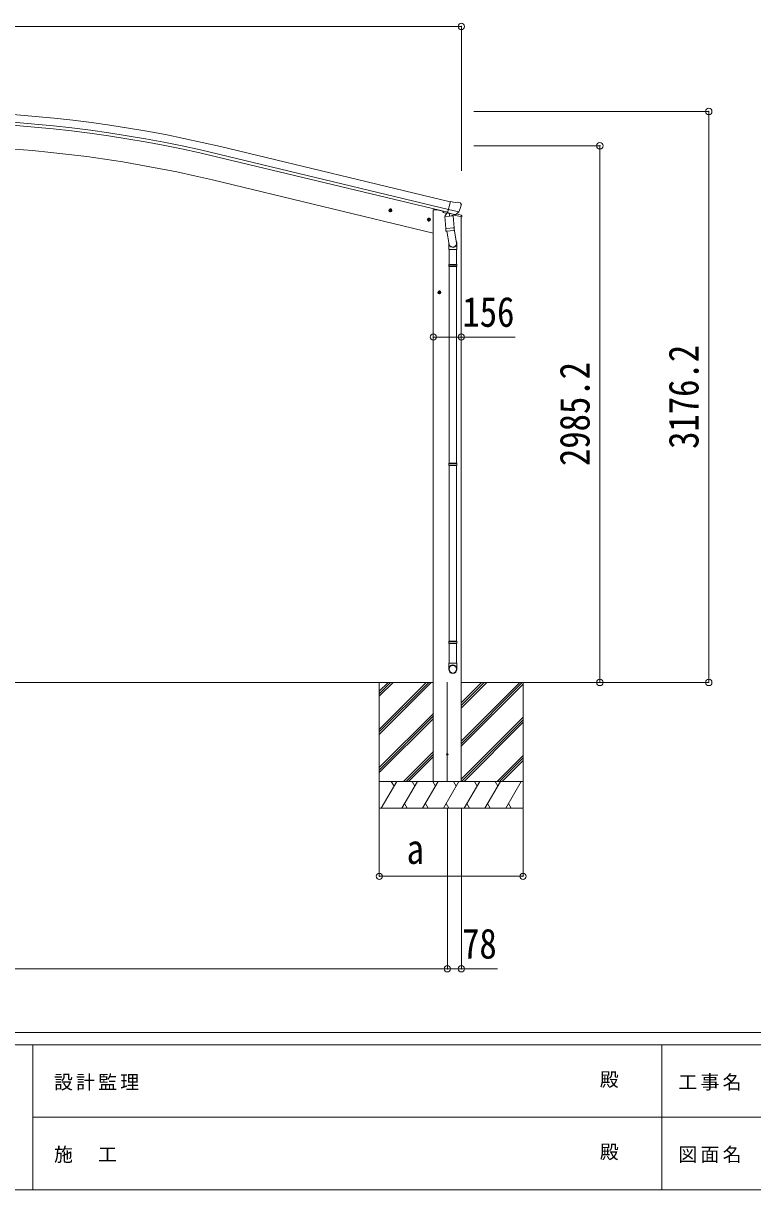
# Model space of a CAD drawing. Units: millimetres at full size. Extents: x -9783 to 9892, y -6828 to 6752.
# Drawn here: x -4022 to 36, y -6828 to -340 of the extents above; entities that cross this region are included whole.
import ezdxf
from ezdxf.enums import TextEntityAlignment as Align

# ---------------------------------------------------------------- set-up
doc = ezdxf.new("R2010")
doc.units = ezdxf.units.MM
doc.header["$LTSCALE"] = 35
doc.header["$PDMODE"] = 32
doc.header["$PDSIZE"] = 35
for name, color, linetype, lineweight in [('0-0_0', 7, 'Continuous', 9), ('0-1_本体', 4, 'Continuous', 9), ('0-2_部品', 7, 'Continuous', 9), ('0-8_PARTS2', 2, 'Continuous', 9), ('0-A_寸法', 6, 'Continuous', 9), ('F-0_240', 7, 'Continuous', 9)]:
    doc.layers.add(name, color=color, linetype=linetype, lineweight=lineweight)
doc.styles.add('ＭＳ ゴシック', font='')
doc.styles.get('ＭＳ ゴシック').set_extended_font_data('MS Gothic')

msp = doc.modelspace()

# ---------------------------------------------------------------- linework, layer by layer
at = {"layer": '0-0_0'}
for p, q in [((-7410.99, -4006.8), (-1740.84, -4006.8)), ((-2041.12, -4055.39), (-1992.52, -4006.79)), ((-2041.12, -4069.54), (-1978.38, -4006.8)), ((-2041.12, -4083.68), (-1964.24, -4006.8)), ((-2041.12, -4295.81), (-1752.1, -4006.8)), ((-2041.12, -4281.67), (-1766.24, -4006.8)), ((-2041.12, -4267.52), (-1780.39, -4006.8)), ((-2041.12, -4006.8), (-2041.12, -4706.8)), ((-1584.34, -4119.11), (-1472.02, -4006.8)), ((-1584.34, -4133.25), (-1457.88, -4006.8)), ((-1584.34, -4147.4), (-1443.74, -4006.8)), ((-1584.34, -4345.38), (-1245.74, -4006.8)), ((-1584.34, -4331.24), (-1259.89, -4006.8)), ((-1584.34, -4006.8), (-1152.96, -4006.8)), ((-1584.34, -4359.53), (-1241.12, -4016.31)), ((-1241.12, -4006.8), (-1241.12, -4706.8)), ((-2041.12, -4479.66), (-1740.34, -4178.88)), ((-2041.12, -4493.8), (-1740.34, -4193.02)), ((-2041.12, -4507.94), (-1740.34, -4207.16)), ((-1584.34, -4543.37), (-1241.12, -4200.16)), ((-1583.62, -4556.8), (-1241.12, -4214.3)), ((-1569.47, -4556.8), (-1241.12, -4228.44)), ((-1906.13, -4556.8), (-1740.34, -4391.01)), ((-1891.98, -4556.8), (-1740.34, -4405.15)), ((-1877.84, -4556.8), (-1740.34, -4419.29)), ((-1385.63, -4556.8), (-1241.12, -4412.29)), ((-1371.48, -4556.8), (-1241.12, -4426.43)), ((-1357.34, -4556.8), (-1241.12, -4440.57)), ((-1241.12, -4556.8), (-2041.12, -4556.8)), ((-2030.83, -4706.8), (-1944.23, -4556.8)), ((-1959.23, -4582.78), (-1974.23, -4556.8)), ((-1915.36, -4706.8), (-1828.76, -4556.8)), ((-1843.76, -4582.78), (-1858.76, -4556.8)), ((-1799.89, -4706.8), (-1713.29, -4556.8)), ((-1728.29, -4582.78), (-1743.29, -4556.8)), ((-1708.12, -4556.8), (-1574.12, -4556.8)), ((-1684.42, -4706.8), (-1597.82, -4556.8)), ((-1612.82, -4582.78), (-1627.82, -4556.8)), ((-1568.95, -4706.8), (-1482.35, -4556.8)), ((-1497.35, -4582.78), (-1512.35, -4556.8)), ((-1453.48, -4706.8), (-1366.88, -4556.8)), ((-1396.88, -4556.8), (-1381.88, -4582.78)), ((-1338.01, -4706.8), (-1251.4, -4556.8)), ((-2041.12, -4706.8), (-1241.12, -4706.8)), ((-1900.36, -4680.82), (-1885.36, -4706.8)), ((-1784.89, -4680.82), (-1769.89, -4706.8)), ((-1669.42, -4680.82), (-1654.42, -4706.8)), ((-1553.95, -4680.82), (-1538.95, -4706.8)), ((-1438.48, -4680.82), (-1423.48, -4706.8)), ((-1323.01, -4680.82), (-1308.01, -4706.8))]:
    msp.add_line(p, q, dxfattribs=at)
at = {"layer": '0-1_本体'}
for p, q in [((-1646.02, -1333.07), (-2925.12, -1025.99)), ((-1660.03, -1391.41), (-2939.13, -1084.33)), ((-1656.1, -1375.05), (-2935.2, -1067.97)), ((-1740.59, -1506.8), (-2969.71, -1211.71)), ((-1740.59, -1506.8), (-2969.71, -1211.71)), ((-1740.59, -4556.8), (-1740.59, -1377.42)), ((-1740.59, -1377.42), (-1720.59, -1377.42)), ((-1720.59, -1377.42), (-1687.08, -1385.46)), ((-1585.09, -4556.8), (-1585.09, -1416.62))]:
    msp.add_line(p, q, dxfattribs=at)
for radius in [7073, 7029.83, 7013, 6882, 6882]:
    msp.add_arc((-4576.28, -7903.56), radius, 76.5, 103.5, dxfattribs=at)
at = {"layer": '0-2_部品'}
for p, q in [((-1619.68, -1337.67), (-1645.62, -1331.44)), ((-1619.68, -1337.67), (-1606.43, -1334.97)), ((-1591.94, -1338.16), (-1605.13, -1334.99)), ((-1588.85, -1340.4), (-1584.99, -1346.7)), ((-1584.63, -1348.98), (-1584.9, -1350.13)), ((-1988.75, -1378.31), (-1969.3, -1382.98)), ((-1981.16, -1373.45), (-1986.33, -1378.89)), ((-1981.36, -1390.37), (-1976.69, -1370.92)), ((-1973.86, -1375.2), (-1981.16, -1373.45)), ((-1976.9, -1387.84), (-1971.73, -1382.4)), ((-1971.73, -1382.4), (-1973.86, -1375.2)), ((-1767.24, -1424.81), (-1772.4, -1430.25)), ((-1767.44, -1441.73), (-1762.77, -1422.28)), ((-1759.94, -1426.56), (-1767.24, -1424.81)), ((-1757.81, -1433.76), (-1759.94, -1426.56)), ((-1687.06, -1384.92), (-1687.06, -1388.08)), ((-1665.02, -1397.31), (-1683.23, -1392.94)), ((-1675.76, -1414.84), (-1630.07, -1411.65)), ((-1671.08, -1481.68), (-1675.76, -1414.84)), ((-1661.34, -1393.07), (-1674.65, -1408.39)), ((-1674.65, -1408.39), (-1674.21, -1414.73)), ((-1660.4, -1393.01), (-1661.34, -1393.07)), ((-1657.31, -1395.48), (-1658.84, -1395.11)), ((-1620.61, -1404.29), (-1657.31, -1395.48)), ((-1598.68, -1389.29), (-1656.19, -1375.48)), ((-1651.36, -1397.3), (-1650.34, -1411.91)), ((-1623.15, -1406.3), (-1648.97, -1412.74)), ((-1631.85, -1408.47), (-1631.62, -1411.75)), ((-1630.07, -1411.65), (-1625.4, -1478.48)), ((-1618.24, -1404.76), (-1625.76, -1402.96)), ((-1582.51, -1417.12), (-1625.32, -1406.84)), ((-1622.45, -1404.52), (-1622.4, -1405.26)), ((-1619.08, -1404.66), (-1620.61, -1404.29)), ((-1615.53, -1404.2), (-1599.16, -1389.71)), ((-1611.75, -1400.84), (-1584.81, -1407.31)), ((-1582.51, -1410.23), (-1582.51, -1417.12)), ((-1774.83, -1429.67), (-1755.38, -1434.34)), ((-1762.97, -1439.2), (-1757.81, -1433.76)), ((-1671.08, -1481.68), (-1625.4, -1478.48)), ((-1671.07, -1481.68), (-1670.18, -1494.37)), ((-1625.75, -1473.36), (-1611.22, -1561.23)), ((-1624.54, -1490.95), (-1625.41, -1478.48)), ((-1626.38, -1493.09), (-1668.08, -1496)), ((-1664.54, -1495.76), (-1651.92, -1570.55)), ((-1624.93, -1492.31), (-1624.93, -1492.31)), ((-1655.06, -1563.74), (-1655.06, -1598.39)), ((-1655.06, -1598.39), (-1609.06, -1598.39)), ((-1653.06, -1598.39), (-1653.06, -1681.05)), ((-1611.06, -1598.39), (-1611.06, -1681.05)), ((-1609.06, -1598.39), (-1609.06, -1564.04)), ((-1655.06, -1683.05), (-1654.06, -1681.05)), ((-1655.06, -1683.05), (-1609.06, -1683.05)), ((-1655.06, -1683.05), (-1655.06, -1691.05)), ((-1654.06, -1681.05), (-1610.06, -1681.05)), ((-1609.06, -1683.05), (-1610.06, -1681.05)), ((-1655.06, -1691.05), (-1609.06, -1691.05)), ((-1655.06, -1691.05), (-1654.06, -1693.05)), ((-1654.06, -1693.05), (-1610.06, -1693.05)), ((-1653.06, -1693.05), (-1653.06, -2787.24)), ((-1611.06, -1693.05), (-1611.06, -2787.24)), ((-1716.57, -1836.92), (-1696.57, -1836.92)), ((-1710.32, -1830.42), (-1714.08, -1836.92)), ((-1702.82, -1830.42), (-1710.32, -1830.42)), ((-1706.57, -1846.92), (-1706.57, -1826.92)), ((-1699.07, -1836.92), (-1702.82, -1830.42)), ((-1702.82, -1843.42), (-1699.07, -1836.92)), ((-1655.06, -2789.24), (-1654.06, -2787.24)), ((-1655.06, -2789.24), (-1655.06, -2797.24)), ((-1655.06, -2789.24), (-1609.06, -2789.24)), ((-1654.06, -2787.24), (-1610.06, -2787.24)), ((-1609.06, -2789.24), (-1610.06, -2787.24)), ((-1609.06, -2789.24), (-1609.06, -2797.24)), ((-1655.06, -2797.24), (-1654.06, -2799.24)), ((-1655.06, -2797.24), (-1609.06, -2797.24)), ((-1654.06, -2799.24), (-1610.06, -2799.24)), ((-1653.06, -2799.24), (-1653.06, -3777.42)), ((-1611.06, -2799.24), (-1611.06, -3777.42)), ((-1609.06, -2797.24), (-1610.06, -2799.24)), ((-1655.06, -3779.42), (-1654.06, -3777.42)), ((-1655.06, -3779.42), (-1655.06, -3787.42)), ((-1655.06, -3779.42), (-1609.06, -3779.42)), ((-1655.06, -3787.42), (-1654.06, -3789.42)), ((-1655.06, -3787.42), (-1609.06, -3787.42)), ((-1654.06, -3777.42), (-1610.06, -3777.42)), ((-1654.06, -3789.42), (-1610.06, -3789.42)), ((-1653.06, -3789.42), (-1653.06, -3899.42)), ((-1611.06, -3789.42), (-1611.06, -3899.42)), ((-1609.06, -3779.42), (-1610.06, -3777.42)), ((-1609.06, -3787.42), (-1610.06, -3789.42)), ((-1609.06, -3779.42), (-1609.06, -3787.42)), ((-1655.06, -3899.42), (-1609.06, -3899.42)), ((-1655.06, -3933.57), (-1655.06, -3899.42)), ((-1609.06, -3933.57), (-1609.06, -3899.42))]:
    msp.add_line(p, q, dxfattribs=at)
for points in [[(-1651.04, -1396.89), (-1660.77, -1394.55), (-1645.62, -1331.44)], [(-1986.33, -1378.89), (-1984.19, -1386.09), (-1976.9, -1387.84)], [(-1651.04, -1396.89), (-1650.81, -1397.04), (-1626.04, -1402.99), (-1625.76, -1402.96)], [(-1598.41, -1388.71), (-1599, -1389.55), (-1599.16, -1389.71)], [(-1772.4, -1430.25), (-1770.27, -1437.45), (-1762.97, -1439.2)], [(-1609.06, -1683.05), (-1609.06, -1691.05), (-1610.06, -1693.05)], [(-1714.08, -1836.92), (-1710.32, -1843.42), (-1702.82, -1843.42)]]:
    msp.add_lwpolyline(points, dxfattribs=at)
for centre, radius in [((-1979.03, -1380.65), 8.5), ((-1979.03, -1380.65), 7.7), ((-1979.03, -1380.65), 6.5), ((-1765.11, -1432), 8.5), ((-1765.11, -1432), 7.7), ((-1765.11, -1432), 6.5), ((-1706.57, -1836.92), 8.5), ((-1706.57, -1836.92), 7.7), ((-1706.57, -1836.92), 6.5)]:
    msp.add_circle(centre, radius, dxfattribs=at)
at = {"layer": '0-2_部品', "color": 4}
msp.add_circle((-1662.84, -4406.8), 4.5, dxfattribs=at)
at = {"layer": '0-2_部品'}
for centre, radius, start, end in [((-1605.83, -1337.91), 3, 76.5, 101.5), ((-1781.71, -1302.88), 202.4, 334.90875, 346.5), ((-1593.11, -1343.02), 5, 31.5, 76.5), ((-1682.06, -1388.08), 5, 180, 256.5), ((-1658.73, -1394.63), 0.5, 221.23754, 256.5), ((-1651.96, -1397.38), 0.604, 7.79405, 79.40158), ((-1649.32, -1411.77), 1.03, 188.03431, 289.96103), ((-1623.39, -1405.33), 1, 284, 4), ((-1621.95, -1404.48), 0.5, 76.5, 184), ((-1618.96, -1404.17), 0.5, 256.5, 291.76246), ((-1585.51, -1410.23), 3, 0, 76.5), ((-1626.48, -1491.12), 1.95, 322.52234, 4.95983), ((-1668.22, -1494.01), 2, 190.53157, 274), ((-1626.52, -1491.09), 2, 274, 322.59038), ((-1639.06, -1564.04), 30, 0, 2.54858)]:
    msp.add_arc(centre, radius, start, end, dxfattribs=at)
for centre, major_axis, ratio, start_param, end_param in [((-1587.55, -1348.27), (1.57, -2.57), 0.99628, 0.7835347, 1.5707963), ((-1617.55, -1401.84), (0.73, -2.92), 0.997631, 5.8041905, 5.8929484), ((-1617.58, -1401.71), (-2.63, 3.16), 0.650902, 2.1145521, 2.1873627), ((-1617.52, -1401.94), (0.73, -2.92), 0.997631, 5.965759, 6.7621801), ((-1632.06, -1563.74), (-23, 0), 0.996195, 6.0000678, 10.0103449), ((-1632.06, -1563.74), (-21, 0), 0.996195, 0.3319459, 3.3482706), ((-1632.06, -3931.82), (23, 0), 0.996195, 6.2831853, 9.424778), ((-1632.06, -3933.57), (23, 0), 0.996195, 6.2831853, 9.424778), ((-1632.06, -3933.57), (0, -23.43), 0.981806, 4.712389, 7.8539816)]:
    msp.add_ellipse(centre, major_axis=major_axis, ratio=ratio, start_param=start_param, end_param=end_param, dxfattribs=at)
msp.add_ellipse((-1632.06, -3933.57), major_axis=(-21, 0), ratio=0.996195, dxfattribs=at)
at = {"layer": '0-8_PARTS2', "color": 6}
msp.add_line((-7567.49, -357.8), (-1584.47, -357.8), dxfattribs=at)
at = {"layer": '0-8_PARTS2'}
msp.add_line((-1662.84, -4004.3), (-1662.84, -4559.3), dxfattribs=at)
at = {"layer": '0-A_寸法'}
for p, q in [((-1584.47, -357.8), (-1584.47, -1160.13)), ((-207.89, -830.56), (-1514.32, -830.56)), ((-207.89, -4006.8), (-207.89, -830.56)), ((-813.87, -1021.56), (-1514.32, -1021.56)), ((-813.87, -4006.8), (-813.87, -1021.56)), ((-1740.34, -2085.55), (-1584.34, -2085.55)), ((-1584.34, -2085.55), (-1284.34, -2085.55)), ((-813.87, -4006.8), (-1208.11, -4006.8)), ((-207.89, -4006.8), (-813.87, -4006.8)), ((-1662.34, -5599.68), (-1662.34, -4710.29)), ((-1584.34, -5599.68), (-1584.34, -4710.29)), ((-1241.12, -5084.7), (-1241.12, -4710.29)), ((-7489.72, -5599.68), (-1662.34, -5599.68)), ((-1662.34, -5599.68), (-1584.34, -5599.68)), ((-1584.34, -5599.68), (-1384.34, -5599.68))]:
    msp.add_line(p, q, dxfattribs=at)
msp.add_lwpolyline([(-1241.12, -5084.7), (-2041.12, -5084.7), (-2041.12, -4710.29)], dxfattribs=at)
for p in [(-1584.47, -357.8), (-207.89, -830.56), (-813.87, -1021.56), (-1740.34, -2085.55), (-1584.34, -2085.55), (-813.87, -4006.8), (-207.89, -4006.8), (-2041.12, -5084.7), (-1241.12, -5084.7), (-1662.34, -5599.68), (-1584.34, -5599.68)]:
    msp.add_point(p, dxfattribs=at)
at = {"layer": 'F-0_240', "color": 5}
for p, q in [((-9783.03, -5953.1), (9396.97, -5953.1)), ((-9783.03, -6023.1), (6285.75, -6023.1)), ((-3969.25, -6023.1), (-3969.25, -6828.1)), ((-469.25, -6023.1), (-469.25, -6828.1)), ((-3969.25, -6425.6), (3205.75, -6425.6)), ((-9783.03, -6828.1), (9396.97, -6828.1))]:
    msp.add_line(p, q, dxfattribs=at)

# ---------------------------------------------------------------- texts
at = {"layer": '0-A_寸法', "color": 7, "style": 'ＭＳ ゴシック', "width": 0.85}
for s, p in [('156', (-1578.71, -2078.55)), ('a', (-1889.24, -5065.7)), ('78', (-1580.59, -5592.68))]:
    msp.add_text(s, height=166.8, dxfattribs=at).set_placement(p, align=Align.BOTTOM_LEFT)
for s, p in [('3176.2', (-214.89, -2707.43)), ('2985.2', (-820.87, -2802.93))]:
    msp.add_text(s, height=166.8, rotation=90, dxfattribs=at).set_placement(p, align=Align.BOTTOM_LEFT)
at = {"layer": 'F-0_240', "style": 'ＭＳ ゴシック'}
for p in [(-814.24, -6276.85), (-814.24, -6679.35)]:
    msp.add_text('殿', height=76.98, dxfattribs=at).set_placement(p, align=Align.BOTTOM_LEFT)
at = {"layer": 'F-0_240', "char_height": 76.98, "attachment_point": 7, "style": 'ＭＳ ゴシック'}
for s, insert in [('\\T1.17;設計監理', (-3851.04, -6276.85)), ('\\T1.17;工事名', (-376.96, -6276.85)), ('\\T1.17;施\u3000工', (-3851.04, -6679.35)), ('\\T1.17;図面名', (-376.96, -6679.35))]:
    msp.add_mtext(s, dxfattribs=dict(at, insert=insert))

doc.saveas('drawing.dxf')
